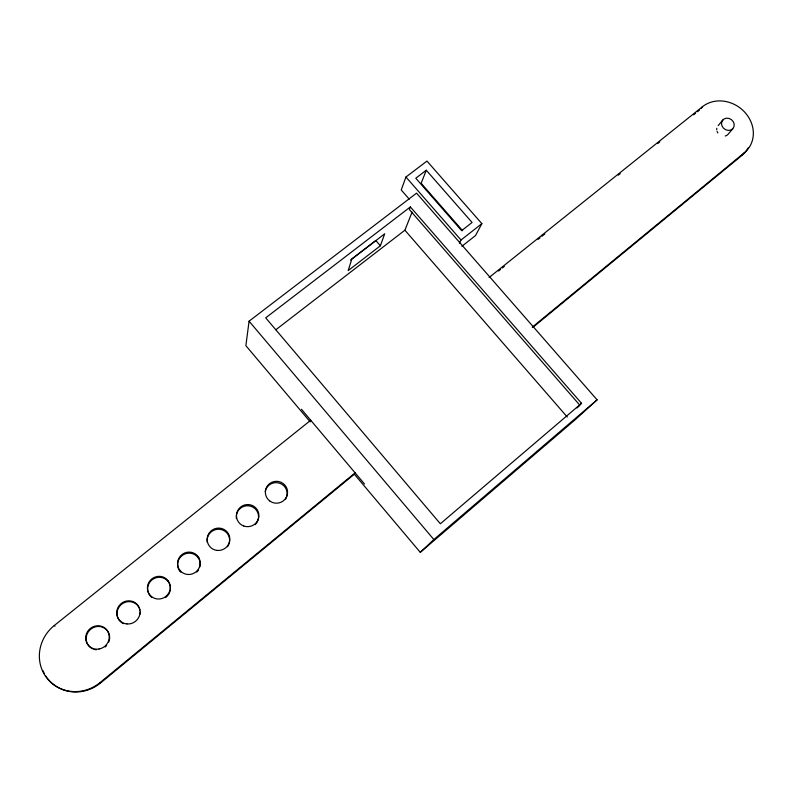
<?xml version="1.0" encoding="UTF-8"?>
<svg xmlns="http://www.w3.org/2000/svg" width="793" height="793" viewBox="0 0 793 793"><rect width="100%" height="100%" fill="white"/><g stroke="black" fill="none" stroke-linecap="round" stroke-linejoin="round"><path stroke-width="1.19" d="M197.626 557.192L197.655 556.18M354.352 474.214L420.28 552.334L575.302 419.626L597.099 399.85L416.553 193.155L249.071 321.185L245.87 345.669L310.172 421.856L310.727 420.26L54.291 625.508A38.46 36.577 -41.7 0 0 47.134 678.431A38.46 36.577 -41.7 0 0 100.116 682.545L100.552 682.971L354.352 474.214L355.115 472.846L100.116 682.545M380.372 245.78L384.714 233.796L351.824 259.083L348.177 270.591L380.372 245.78L375.823 240.527L350.447 260.025M461.863 246.306L475.483 235.59L481.866 223.646L426.971 161.078L405.947 177.017L401.238 189.973L409.267 199.182M410.358 206.933L409.337 209.53L579.703 405.035L581.547 403.31L410.358 206.933L265.695 317.844L440.353 523.776L581.547 403.31M426.287 170.237L415.79 178.227L461.635 230.644L472.073 222.466L426.287 170.237L421.142 183.302L462.636 230.733M275.865 329.749L404.896 230.208L412.082 212.127M459.385 243.203L461.011 240.021L481.866 223.646M701.071 108.522L702.489 106.688A31.304 27.547 36.2 0 1 744.855 112.328A31.304 27.547 36.2 0 1 744.369 152.732L742.06 155.299L532.807 327.42M718.2 125.611L722.988 119.783M732.762 128.753A6.641 5.838 36.1 0 1 721.878 125.661A6.641 5.838 36.1 0 1 728.965 118.415A6.641 5.838 36.1 0 1 732.762 128.753L727.895 134.503A6.582 5.799 36.2 0 1 725.208 135.99M420.28 552.334L433.86 539.547L597.099 399.85M577.036 407.949L579.693 405.461M532.311 327.122L744.369 152.732M489.112 277.481L702.489 106.688M498.51 271.057L500.442 269.511M502.375 267.965L504.308 266.418M538.11 239.347L540.043 237.801M541.966 236.255L544.87 233.935M618.272 175.164L620.195 173.617M657.863 143.464L659.796 141.917M693.597 114.846L695.53 113.3M697.463 111.754L699.396 110.207M151.691 597.407L149.679 595.295A11.508 11.152 -36.6 0 1 166.302 579.683L168.304 581.784A11.508 11.152 -36.6 0 1 170.346 589.159M54.291 625.508L54.965 626.212M405.947 177.017L461.011 240.021M404.896 230.208L567.292 417.039M249.071 321.185L433.86 539.547M301.439 409.257L364.512 483.988M180.784 572.219L179.03 569.909A11.35 11.072 -32.6 0 1 177.949 567.223M180.09 570.425L180.15 571.376M748.096 147.914A31.175 27.458 36.2 0 1 742.06 155.299M100.552 682.971A38.272 36.399 -41.8 0 1 47.778 678.798M47.055 677.856A38.272 36.399 -41.8 0 1 45.687 675.874M44.448 673.802A38.272 36.399 -41.8 0 1 42.891 670.561M265.199 491.521A11.052 10.904 0.3 0 1 279.949 483.334A11.052 10.904 0.3 0 1 285.599 499.065M93.465 649.1A11.974 11.439 -40.9 0 1 87.042 634.182A11.974 11.439 -40.9 0 1 102.356 627.124A11.974 11.439 -40.9 0 1 108.8 642.033M106.629 645.552A11.974 11.439 -40.9 0 1 105.122 647.009M96.439 649.745A11.974 11.439 -40.9 0 1 94.426 649.408M120.893 622.009A11.796 11.36 -39.1 0 1 122.776 603.443A11.796 11.36 -39.1 0 1 140.004 610.124M140.282 612.097A11.796 11.36 -39.1 0 1 140.222 614.109M123.401 623.625A11.796 11.36 -39.1 0 1 121.676 622.614M170.217 590.141A11.508 11.152 -36.6 0 1 169.712 592.054M169.335 592.976A11.508 11.152 -36.6 0 1 165.559 597.565M199.737 567.084A11.35 11.072 -32.6 0 0 198.736 558.639L196.981 556.349A11.35 11.072 -32.6 0 0 177.761 566.271M198.567 569.79A11.35 11.072 -32.6 0 1 196.743 572.11M236.393 518.612A11.171 11.013 -14.7 0 1 250.925 506.301A11.171 11.013 -14.7 0 1 255.207 524.629M207.211 542.234A11.32 11.112 -25.9 0 1 221.009 529.506A11.32 11.112 -25.9 0 1 227.482 546.793M717.863 132.917A6.582 5.799 36.2 0 1 717.1 131.43M716.743 129.844A6.582 5.799 36.2 0 1 716.813 128.278M168.205 580.882L166.183 578.771A11.558 11.211 -36.4 0 0 149.481 594.453L151.503 596.574A11.558 11.211 -36.4 0 0 168.205 580.882M198.765 557.638L197.011 555.338A11.399 11.122 -32.3 0 0 178.98 568.958L180.745 571.277A11.399 11.122 -32.3 0 0 198.765 557.638M126.969 623.952A11.855 11.409 -39 0 0 139.122 607.458A11.855 11.409 -39 0 0 119.039 605.783A11.855 11.409 -39 0 0 126.969 623.952M99.056 649.011A12.034 11.498 -40.8 0 0 106.797 629.89A12.034 11.498 -40.8 0 0 86.536 633.528A12.034 11.498 -40.8 0 0 99.056 649.011M270.026 501.176A11.112 10.953 0.7 0 0 287.522 493.286A11.112 10.953 0.7 0 0 271.85 482.293A11.112 10.953 0.7 0 0 270.026 501.176M243.709 525.987A11.231 11.062 -14.2 0 0 258.756 513.745A11.231 11.062 -14.2 0 0 240.576 507.084A11.231 11.062 -14.2 0 0 243.709 525.987M217.302 550.441A11.37 11.161 -25.6 0 0 228.84 534.591A11.37 11.161 -25.6 0 0 209.332 532.827A11.37 11.161 -25.6 0 0 217.302 550.441"/></g></svg>
